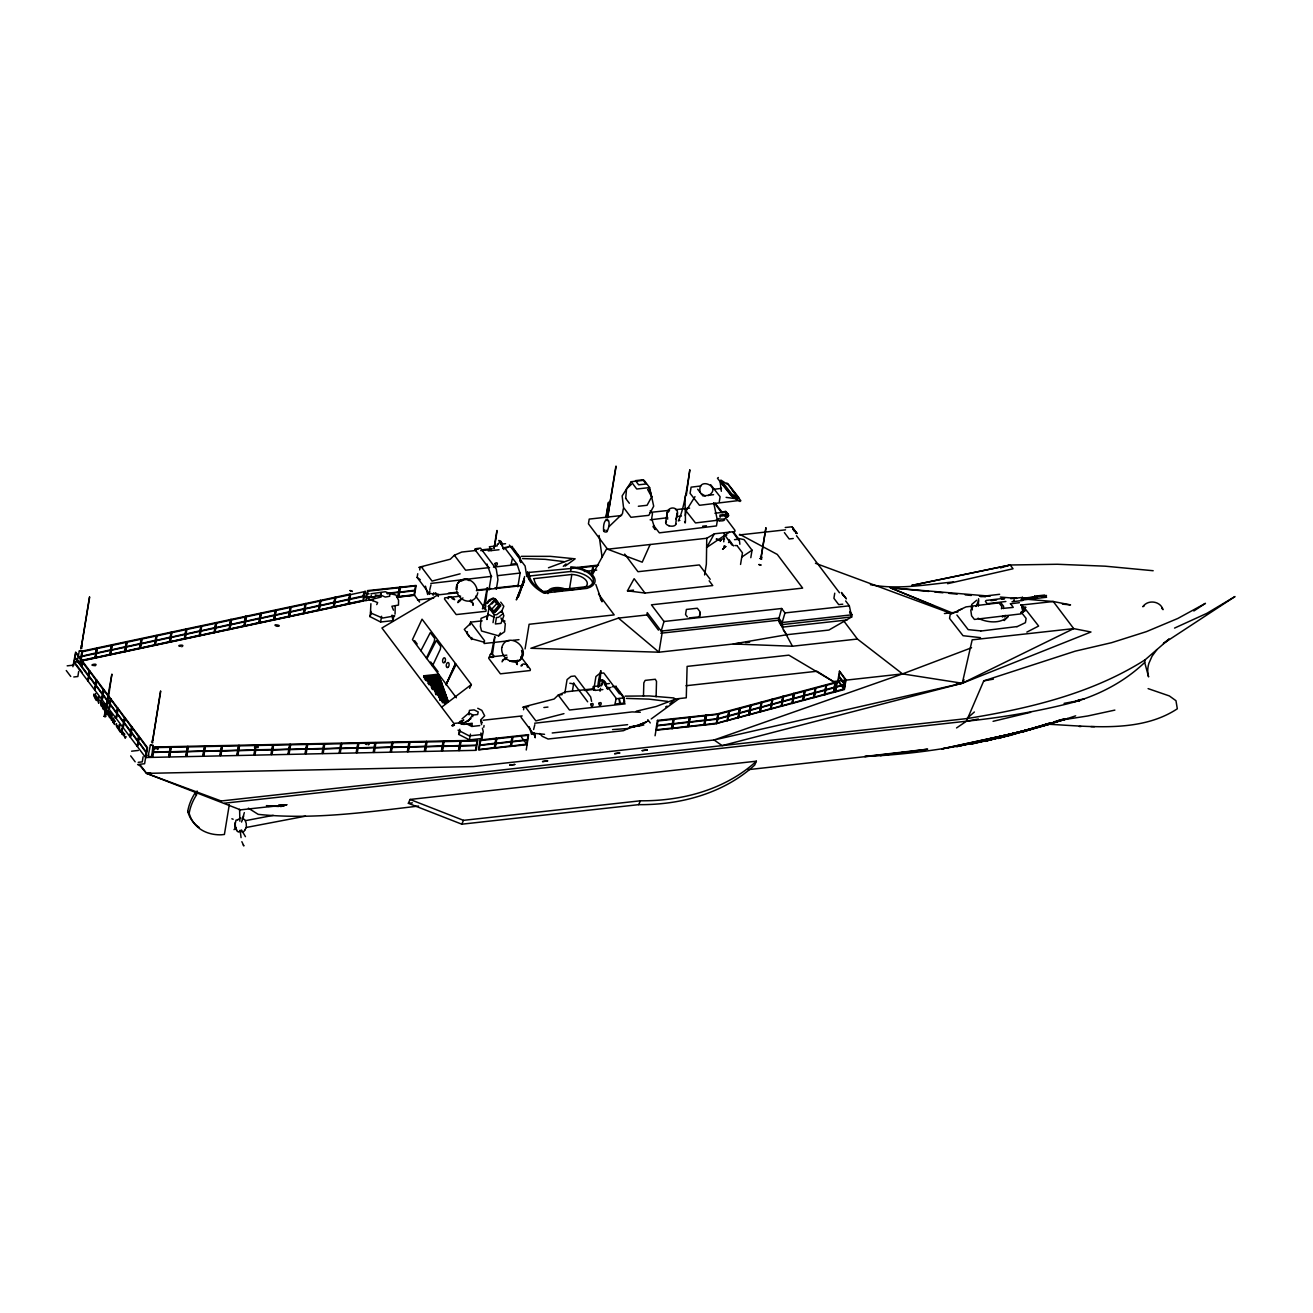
<?xml version="1.0" encoding="UTF-8"?>
<svg xmlns="http://www.w3.org/2000/svg" width="1313" height="1313" viewBox="0 0 1313 1313"><rect width="100%" height="100%" fill="white"/><g stroke="black" fill="none" stroke-linecap="round" stroke-linejoin="round"><path stroke-width="1.5" d="M529.27 726.746L531.535 734.361L534.063 732.785M734.903 531.535L714.387 533.8L706.755 538.264L706.361 564.147L704.605 574.946M350.046 590.686L352.294 591.31M368.559 598.433L363.389 596.315L363.422 594.395L363.996 593.23L369.084 593.87M371.185 597.152L371.218 595.232M380.983 592.524L380.934 595.183L385.3 597.054L389.698 596.266L389.748 593.607L385.398 591.736L370.955 593.755M395.049 614.107L395.18 606.737M363.996 593.23L363.389 596.315L370.758 596.988M643.468 696.251L643.83 682.842L645.159 680.38L655.318 679.264L656.516 681.431L656.106 696.76M978.366 606.179L978.595 598.728M104.219 716.422L111.9 674.111L105.614 716.537L104.219 716.422L105.614 716.537M235.076 825.138L235.273 822.398M425.478 586.172L427.693 594.543M244.333 812.616L241.592 822.069M1021.974 600.074L1046.592 597.267M239.869 821.183L239.606 809.3L239.639 810.81M725.268 512.759L725.449 511.66L725.925 512.825M725.744 512.251L725.236 511.43L726.138 512.612M726.762 513.35L727.533 515.763M726.778 513.367L727.451 514.515M726.959 514.122L726.746 513.137M727.254 514.483L727.894 516.304L728.617 515.254L727.484 514.105L727.484 517.338M727.648 515.779L727.944 514.614M625.71 498.267L626.547 488.781L631.422 484.333M527.662 571.615L527.514 572.911A44.084 22.781 9.3 0 0 541.957 592.065L543.877 593.131L587.009 588.372L590.226 587.124A21.172 10.931 9.3 0 0 593.328 576.013A21.172 10.931 9.3 0 0 575.258 567.249L570.778 566.855M529.254 572.402L529.172 573.125A42.41 21.911 9.3 0 0 543.073 591.556L588.946 586.402A19.482 10.061 9.3 0 0 591.786 576.194A19.482 10.061 9.3 0 0 575.16 568.119L529.254 572.402L528.565 576.85A42.41 21.911 9.3 0 0 528.663 578.738M452.148 725.597C454.495 723.644 451.344 727.189 452.378 725.236M80.733 662.129L82.079 651.445L81.209 650.591M151.783 756.288L153.014 745.21M607.164 531.388C613.434 517.059 602.355 514.975 603.635 530.764M235.158 824.121L236.012 820.182L237.932 819.722M1004.658 616.979L1004.872 615.502M89.448 597.038L81.455 646.472L89.678 597.07M160.498 691.18L152.653 740.63L160.744 691.229M606.163 517.617L608.559 502.157L605.818 517.568M615.879 466.279L607.886 515.73L616.125 466.328M765.856 527.908L761.294 556.088L765.988 527.941M534.752 735.411L534.998 734.459M72.888 666.725L75.645 652.118L147.532 747.639L145.924 757.486M74.299 661.818L74.989 657.682L81.242 666.544M78.682 671.435L77.861 676.523L73.791 676.983M80.618 659.06L81.915 651.166L201.168 625.759L199.757 635.804L201.152 625.792L350.062 594.067L348.651 604.128L350.062 594.067M80.996 660.702L81.669 656.549L95.718 653.546L94.848 657.501L80.782 660.521M82.768 662.179L82.03 666.676L88.66 675.506L89.054 671.041L82.424 662.212M87.741 680.741L89.694 670.845L88.053 680.708M88.348 680.544L89.038 676.392L95.307 685.255L94.634 689.407M96.801 647.998L95.389 658.043M95.406 658.026L96.817 647.982M94.799 690.096L96.752 680.2M95.094 690.064L96.719 680.2M95.619 693.559L94.848 698.221L96.407 700.272L95.586 696.448L96.834 697.548M101.675 698.762L102.365 694.61L96.079 685.747M101.84 699.435L103.793 689.538L102.151 699.419M102.447 699.238L103.12 695.086L109.406 703.949M111.72 644.831L110.308 654.875L111.703 644.814M103.005 703.374C101.478 704.211 102.578 711.892 104.712 709.004M103.76 703.801L103.694 709.02L104.482 705.327M105.385 706.525L104.63 711.17L106.172 713.222L106.14 706.952M107.075 714.436L107.748 710.349M107.83 714.863L108.487 710.776M108.864 708.757L110.817 698.861M109.192 708.757L110.801 698.893M109.471 708.56L110.144 704.408L116.43 713.271M109.373 711.81C106.205 715.224 112.311 722.577 111.605 714.206M110.111 712.237L110.062 717.472L110.85 713.78M111.769 714.994L111.359 720.115L112.081 718.047M113.886 717.801L113.131 722.445L114.674 724.497L113.854 720.673L114.723 721.822M115.921 718.129L117.891 708.232M116.217 718.08L117.825 708.216M116.545 717.932L117.218 713.796L123.504 722.659L122.815 726.795M119.155 724.776L118.383 729.437L120.386 732.08L121.124 731.308L122.142 734.394L122.306 728.338M119.237 729.289L119.893 725.219M122.979 727.484L124.932 717.587L123.291 727.451M129.872 736.15L130.545 732.014L124.275 723.151M130.036 736.839L131.989 726.959L130.348 736.806M130.643 736.642L131.333 732.506L137.602 741.369M137.094 746.194L139.047 736.314L137.389 746.161M137.734 746.063L138.423 741.911L146.088 752.628L145.415 756.78M143.101 756.78L142.28 761.868L138.21 762.328M77.237 661.67L73.659 662.064L145.628 757.519L144.611 763.739L137.619 764.511L140.376 766.07L146.547 773.373L240.542 809.858L286.759 804.754L280.687 806.609M152.111 756.862L153.719 747.015L477.637 740.269M152.768 756.633L153.44 752.48L169.426 751.939L168.737 756.091M169.164 756.518L170.772 746.654L169.246 756.715M169.804 756.272L170.493 752.119L186.561 751.791L185.79 755.746M186.2 756.157L187.825 746.293L186.298 756.354M186.856 755.927L187.529 751.775L203.515 751.233L202.842 755.385M229.299 804.656L224.408 834.461L221.076 834.822A47.711 35.943 -37 0 1 189.17 813.256A48.4 36.452 -37 0 1 196.458 794.989L197.114 790.968M203.351 756.009L204.959 746.145M203.909 755.566L204.582 751.413L220.568 750.888L219.878 755.024M220.403 755.648L222.012 745.784M220.945 755.205L221.634 751.069L237.62 750.527L236.931 754.68M237.341 755.09L238.966 745.226L237.44 755.287M237.998 754.86L238.687 750.708L254.656 750.166L253.983 754.319M254.492 754.942L256.101 745.078M255.05 754.499L255.723 750.347L271.709 749.821L271.036 753.957M290.518 606.754L289.106 616.798L290.534 606.737M271.545 754.581L273.153 744.734M272.103 754.154L272.776 750.002L288.762 749.46L288.072 753.613M288.499 754.023L290.107 744.176L288.581 754.236M289.139 753.793L289.828 749.641L305.798 749.116L305.125 753.252M320.29 600.418L318.878 610.463M318.895 610.43L320.306 600.386M305.535 753.678L307.16 743.815L305.634 753.875M306.192 753.432L306.865 749.296L322.85 748.755L322.177 752.907M322.686 753.514L324.295 743.667M323.244 753.088L323.917 748.935L339.903 748.394L339.214 752.546M363.685 596.25L362.995 600.402L348.946 603.422L349.816 599.45L363.882 596.447M365.162 591.063L363.553 600.927L80.503 661.227M339.739 753.17L341.347 743.306M340.28 752.726L340.97 748.574L356.955 748.049L356.266 752.185M367.525 594.182L368.017 591.178L383.265 589.488M370.89 603.717L370.463 612.859L382.543 618.062L394.77 615.879M356.676 752.612L358.301 742.748L356.775 752.809M357.333 752.365L358.006 748.229L373.992 747.688L373.319 751.84M397.806 596.512L398.479 592.36L387.204 593.821M398.348 597.087L399.809 587.026L398.348 597.087L414.514 595.298L416.123 585.45L367.476 590.604L366.015 600.665M373.828 752.464L375.436 742.6M374.386 752.021L375.058 747.868L391.044 747.327L390.371 751.479M438.788 594.313L429.17 593.41L417.14 577.441L417.747 573.732M419.717 569.94L420.209 566.97L450.293 559.207L454.38 555.268L461.716 552.051L475.93 550.492M390.88 752.103L392.489 742.239M391.422 751.66L392.111 747.507L408.097 746.982L407.407 751.134M429.269 594.362L429.843 590.948M430.976 584.876L429.778 589.701M407.834 751.545L409.443 741.681L407.916 751.742M408.474 751.315L409.164 747.163L425.133 746.621L424.46 750.773M439.363 676.425L424.608 678.05L423.656 676.786L423.82 675.801L438.558 674.16L443.072 686.962M424.87 751.184L426.495 741.336L424.969 751.397M425.527 750.954L426.2 746.802L442.186 746.276L441.513 750.412M428.842 684.615L441.742 683.187L441.037 681.152L428.12 682.579M442.235 702.685L447.766 702.061L447.963 700.83L443.088 686.978L431.911 688.193M442.021 751.036L443.63 741.172M442.579 750.593L443.252 746.457L459.238 745.915L458.549 750.068M467.444 631.734L467.116 633.802L469.283 636.674M470.087 624.955L470.546 622.149L482.166 620.868M471.449 639.546L471.794 637.494M459.058 750.675L460.682 740.827M459.616 750.248L460.305 746.096L476.274 745.554L475.601 749.707M487.205 587.732L483.939 605.277M487.418 587.764L485.383 605.884M488.961 590.029L491.21 576.292L488.206 567.2L474.764 549.376L476.586 548.555L480.509 548.128L496.265 569.038L497.922 579.542L496.314 589.34M497.414 544.025L497.118 545.896L489.355 546.75L491.275 550.607M493.031 622.641L494.295 614.927L489.01 607.919L486.893 619.523L487.747 615.633L481.05 618.374L480.427 626.465L481.51 630.995L498.645 635.853L504.569 631.717L505.292 623.724L500.893 617.98M508.082 546.914L502.633 547.981L503.897 549.54M477.079 740.713L476.34 745.21L460.256 745.538L461.093 741.238L477.177 740.909M477.735 740.466L476.11 750.33L145.628 757.519M494.689 636.838L491.177 654.432M494.886 636.871L492.441 654.58M483.758 727.32L484.054 725.564M502.075 661.867L502.698 660.029L507.163 657.173M517.864 586.796L520.079 573.289L517.059 564.18L504.849 547.981M525.069 648.917L529.106 624.282L614.205 614.894L598.498 594.05M523.559 709.759L524.035 706.771L554.119 699.025L558.222 695.086L565.558 691.869L593.968 688.734M526.25 750.002L528.597 734.64L480.082 739.99L478.474 749.854L527.12 744.684L521.458 737.167M534.818 724.694L533.62 729.503M528.647 576.112L570.564 571.483L571.171 567.758M569.268 590.243L571.844 574.47L574.257 574.684A13.951 7.205 9.3 0 1 586.156 580.461A13.951 7.205 9.3 0 1 584.121 587.781L578.409 588.897M564.869 693.083L567.068 679.576L570.958 676.425L574.897 675.982L590.653 696.891L591.589 701.355M572.501 690.54L573.765 682.826M591.999 573.535L593.295 565.657L592.147 573.732M593.673 690.293L595.921 676.556L599.828 673.405L603.75 672.962L619.506 693.871M623.281 508.755L622.46 513.76L609.002 526.628M600.714 670.795C594.953 693.576 599.91 692.115 600.796 670.746M600.041 691.229L600.533 688.275M601.256 683.843L600.944 685.714L593.197 686.568L593.016 687.651L595.101 690.425L602.864 689.571M601.666 685.681L602.634 679.806L598.695 680.232L603.094 680.955M603.668 681.152L606.245 683.367L605.145 683.728M665.593 522.623L667.168 512.973L669.023 511.381M675.752 524.33L676.901 513.252M662.392 631.307L658.978 652.2L530.862 648.277L618.439 618.095L647.014 614.944M685.32 515.566L686.075 510.97L694.987 496.642M655.072 735.772L655.942 730.455M656.484 729.979L657.173 725.826L672.42 724.152L671.583 728.091L656.336 729.782M699.55 616.618L700.272 612.121L697.334 608.231L686.387 609.445L685.55 614.533L687.323 616.88M719.311 501.73L720.115 496.724L710.727 484.776M713.681 502.797L717.39 520.276L716.471 525.922L659.372 532.848L653.497 525.381M720.164 517.256L720 515.041L728.255 514.122M723.939 536.147L723.775 541.793M728.141 516.239L727.993 514.269M734.492 539.643L738.562 539.249M739.859 544.255L739.367 540.119L733.622 532.077M740.548 564.442L742.452 552.839L737.529 546.306M750.806 557.68L752.037 550.196L744.028 539.594L738.546 538.478M727.517 720.821L729.125 710.957M815.389 687.618L813.994 697.663L815.406 687.635M834.74 593.197L833.919 598.301L838.695 604.636L842.749 604.193M834.986 682.383L833.607 692.427M834.658 687.766L833.755 691.721M835.445 682.908L834.494 687.224M835.15 691.344L836.053 687.388M835.889 686.847L836.627 682.35M835.61 691.885L837.218 682.021M140.442 765.282L146.547 773.373L473.451 766.562L714.091 739.974L722.166 745.62L962.281 683.252L972.178 639.841L1073.706 628.615L1090.972 631.996L962.281 683.252L902.54 673.897L857.405 639.037L792.445 646.226L733.36 643.977L786.897 634.704L828.88 630.059L851.743 616.929L849.33 605.818L845.654 600.927M846.015 679.674L844.407 689.522L716.488 723.529L718.096 713.665L837.005 681.841M956.537 727.944L966.434 721.231L983.749 680.873L1075.199 651.166L1111.586 642.681L1146.413 631.635L1177.827 618.456L1205.449 603.34L1193.845 610.988M1002.196 599.335L1001.688 598.285M1001.442 608.805L1001.819 606.491L998.996 602.88L973.196 605.95L970.799 610.233L971.587 615.813L974.41 619.441L1020.989 613.877L1023.024 611.907L1022.22 606.327M1004.281 599.089L1002.246 599.007M1003.247 608.592L1003.624 606.278L1000.801 602.667M1010.764 598.662L1022.532 597.448L1021.974 598.219M1003.28 608.362L1013.259 607.394L1010.468 603.553M1156.917 649.574L1152.043 656.221L1148.908 663.262A31.528 23.749 -37 0 0 1148.087 674.767L1148.596 676.901L1144.69 662.458L1145.117 659.815L1169.095 639.021L1163.416 643.485L1234.991 596.545L1206.877 613.335L1174.544 628.09M394.031 615.502L392.899 620.639L380.606 622.001L381.607 616.257M482.413 728.157L483.25 731.653L481.74 738.497L469.447 739.859L470.448 734.115M534.719 735.69L535.228 737.758L534.867 736.56M77.188 661.506L79.322 650.953L80.848 650.493M148.238 755.664L150.371 745.111L151.537 744.602M116.545 723.578C115.15 725.925 118.613 729.946 118.186 727.681M380.606 622.001L369.806 616.519L370.923 611.382M469.447 739.859L458.647 734.377L459.78 729.24M468.922 712.975L469.496 710.382L474.124 709.873L478.195 711.941L477.637 714.518L472.992 715.043L468.922 712.975L462.028 718.868M512.316 558.944L511.134 564.213L515.861 563.687M477.768 592.77C475.158 605.342 459.419 602.913 456.678 591.047M1021.448 599.483L1036.876 597.612M1022.564 611.234L1025.076 610.627M519.735 593.755L524.626 576.538M847.016 619.999L782.663 627.105L782.138 622.51L778.806 618.078L661.161 631.077L664.001 621.492L651.429 604.817L802.653 588.109L777.28 554.431L739.711 534.309M664.001 621.492L781.645 608.493L778.445 620.228L792.445 646.226M781.645 608.493L784.993 612.925L782.138 622.51L852.104 614.779L849.642 611.53M457.105 584.827L457.006 589.652M456.973 587.026L457.482 585.335M521.507 588.076L524.412 578.557L516.321 599.91L524.511 580.625L517.355 597.678L519.193 595.675M242.56 819.657L243.66 816.046M494.213 610.922L493.475 612.761L488.42 606.524L489.093 605.753L494.541 612.728L500.844 605.753L495.247 598.991L493.901 600.435L497.709 604.719M501.287 612.186L503.847 606.294L500.713 602.142M408.359 803.31L410.033 799.453L756.386 761.195L754.712 765.036A199.609 148.599 23.5 0 1 638.692 804.656L461.815 824.187L408.359 803.31L412.413 802.867M461.815 824.187L463.489 820.346L640.383 800.799A199.609 148.599 23.5 0 0 756.386 761.195M638.692 804.656L640.383 800.799M376.749 604.604L377.652 602.585L369.134 599.171L372.958 600.632M650.116 544.518L642.221 562.177L607.558 549.211L588.437 523.838L589.209 519.095L621.623 515.517M975.969 606.475L978.595 600.845M420.882 650.723L430.287 632.62L434.718 638.495L434.324 641.253L426.43 658.059M426.922 658.65L436.31 640.563L440.741 646.439L440.347 649.196L432.453 665.986M446.043 684.68L455.332 663.935L446.043 684.68L456.136 664.411L455.332 663.935M469.594 688.275L471.351 684.565L422.047 619.178L412.479 639.562L456.35 697.777M101.117 705.032L102.332 702.471M963.988 679.691L962.281 683.252L714.091 739.974L902.54 673.897L971.554 647.769M80.996 646.094L82.046 646.291M82.079 651.445L79.322 650.953M152.045 740.253L153.096 740.45M153.129 745.603L150.371 745.111M607.427 515.435L608.477 515.549M608.51 520.703L605.753 520.211M675.735 519.357C683.761 504.274 662.392 504.192 667.693 519.16M1034.628 596.168L1035.366 599.007L1034.628 596.168L1044.492 595.084M369.806 616.519L371.546 613.237M487.074 564.048L487.697 566.527M458.647 734.377L460.387 731.095M591.671 576.062L606.836 548.473M644.978 593.066L627.466 590.801L634.13 578.688L644.978 593.066L712.762 585.565L709.151 580.773M98.393 697.17L96.555 700.469L97.704 700.239L98.705 703.325L98.885 697.252M119.992 731.554L121.83 728.255M714.387 533.8L706.624 547.521L729.519 532.126M520.933 657.6L522.393 654.268L522 651.15M498.645 635.853L500.45 632.948M498.201 544.288L499.761 541.842L498.907 540.414L502.403 543.549M602.043 684.106L603.586 681.66M631.225 481.707L622.149 495.904L623.527 507.458L630.962 517.306L648.835 515.336L653.693 506.178L649.607 487.583L644.109 480.279L631.225 481.707L636.723 489.01L649.607 487.583M729.93 541.613L728.518 542.548M234.026 829.652L235.536 827.814M467.904 721.576L472.598 715.109L472.762 716.701M486.713 603.553L489.093 600.451M489.175 601.009L487.402 603.324L488.649 600.336L490.012 600.927L489.585 599.746L493.031 598.104M239.623 831.277L238.408 832.015L237.029 831.063L235.224 826.681M458.056 583.202C460.075 578.885 467.97 578.705 469.184 580.658M491.866 603.996L495.953 599.483L495.805 601.715M491.719 609.232L496.527 603.898L500.286 605.227L493.475 612.761L488.42 606.524L495.247 598.991L499.58 604.735L492.752 612.268L491.719 609.232L492.9 610.036M495.313 611.579L498.924 607.591M708.331 495.592C723.086 487.074 696.776 475.552 700.157 492.129M245.006 829.997L243.545 831.802L239.409 831.441M1022.63 611.316L1020.907 613.269L1024.14 611.349L1023.434 606.376M470.3 623.708L464.293 629.403L471.285 638.692L484.284 642.27M1144.69 662.458C1122.845 683.334 1094.747 697.334 1065.467 704.31A558.977 288.729 9.3 0 1 966.434 721.214L224.539 803.195M718.326 477.505L717.472 478.26L731.407 495.986L739.99 501.468L740.844 500.713L726.91 483.003M219.484 801.16L966.86 718.588L974.377 711.991M563.293 566.297L566.018 563.934M678.312 520.916C683.909 509.739 687.454 485.433 689.834 469.775L686.305 495.346C683.4 491.39 686.88 530.747 684.598 521.54M669.86 703.752L675.309 699.041M154.36 749.132L155.394 748.689M448.242 598.728C446.436 592.59 460.174 602.798 452.099 598.597M502.551 660.915L503.519 660.111M724.645 519.735L724.021 520.358A4.907 2.528 9.3 0 1 719.639 520.719M631.159 726.483L629.698 727.566M441.628 707.182L471.351 684.565M651.215 718.933L679.002 698.647M565.197 566.084L575.16 558.829L550.377 556.351L521.343 556.335M462.586 722.971L464.425 723.923L461.897 724.333L461.799 722.396L459.944 721.444L458.959 722.839L461.897 724.333L470.957 718.588M1144.378 605.67L1142.835 606.737C1147.808 599.286 1160.479 600.96 1163.023 609.659L1161.71 608.165M741.763 557.089L752.037 550.196M433.077 595.249L433.766 592.754M534.703 735.411L533.291 734.312M461.897 724.333L466.673 721.444M1145.117 659.815C1091.661 693.773 1028.686 708.593 966.86 718.588M976.741 600.205L971.784 604.407L971.308 607.492L972.424 609.905M1004.166 615.633L1002.229 616.831L1005.824 615.42M1004.215 620.557L1008.171 616.421C1000.637 624.135 987.048 622.674 978.07 618.21M628.911 728.091L623.494 730.685L548.095 739.022L542.236 736.314L539.692 733.475M462.98 597.924L458.516 600.78L457.876 602.618L460.715 600.271M612.547 729.585L628.55 728.485L644.683 722.741L637.232 726.27L646.423 721.838L639.07 725.203L630.174 727.057L638.939 725.991L648.08 720.903M463.473 720.394L458.959 722.839L463.719 719.951M665.675 706.886L667.119 706.099M240.771 817.999L237.686 819.722M571.467 559.223L548.473 567.774M493.885 598.186L489.634 600.681M461.355 581.052L463.128 580.215M518.011 660.242C511.906 662.458 503.946 659.914 516.616 661.571C522 660.833 524.248 652.019 521.491 650.427M957.62 610.791L966.04 606.885L972.08 606.163M961.92 609.002L950.202 614.435L949.562 618.423L963.036 635.705L980.499 637.642M1016.968 626.711L1025.42 622.674L1026.11 618.423L1021.104 612.006M1026.832 632.111L1038.632 626.055L1025.158 608.772M673.536 699.895L656.106 706.492L636.263 711.219M151.52 741.763L152.423 742.945L152.932 741.911M721.707 539.216L724.152 538.478M490.422 657.468C487.025 650.772 498.431 656.402 491.817 657.534M522.18 665.543C519.16 667.693 522.574 662.556 524.806 664.247C527.153 663.377 528.532 668.58 527.252 666.807M1075.659 715.848C1007.514 738.677 936.563 753.383 864.676 756.501L927.684 749.181L880.317 755.517L904.296 752.3L748.246 769.648M1046.116 724.349L1010.288 735.395L971.128 744.077L1051.352 723.676L984.848 741.369L1067.961 718.539L997.929 738.464L1050.203 722.987M1050.646 722.79L1021.826 732.162L1063.973 719.163M499.022 605.605L500.286 605.227M870.404 584.662C897.698 589.964 926.207 584.58 953.451 581.938M1000.424 567.922L1010.206 565L1057.31 564.262L1105.152 566.182L1153.175 570.728M113.263 718.95L112.672 719.048M1054.076 721.838L1063.76 718.966M724.07 539.052L724.546 539.003M836.841 682.53L826.648 685.255L825.696 689.571L844.686 684.5M843.947 688.997L824.958 694.068L825.861 690.113L844.62 684.844M460.108 573.83L432.043 581.068L421.637 567.282M563.95 713.648L535.868 720.886L525.479 707.1M371.202 597.415L380.639 595.101L381.115 597.038L371.661 599.368M1114.868 710.103L1087.821 715.962L1058.524 720.492M993.071 721.329L1030.623 712.319M1072.114 702.34L1080.008 700.436L1075.971 701.109M643.846 724.973L638.939 725.991M640.334 712.237L632.095 711.909L534.654 723.233M947.576 583.694L1013.045 568.759L1010.206 565L911.78 585.401L1010.206 565M364.669 591.589L350.62 594.608L349.685 598.909L363.734 595.905M81.242 660.816L363.356 600.747L373.155 599.664M679.018 520.605L679.904 520.424M1023.352 607.985L1025.978 607.345L1024.567 607.263M607.164 516.813L607.213 517.946L608.526 517.158M80.733 647.555L80.766 648.688L82.095 647.9M483.791 605.08L482.413 608.805L483.988 608.329M504.898 659.52L506.605 659.175M255.51 746.949L254.476 747.392L256.15 745.489L272.595 745.16L271.775 749.46L255.69 749.805C253.59 739.334 261.615 750.265 256.511 746.999M245.564 820.641L273.252 815.357M246.171 827.485L305.502 816.177M244.645 830.095L246.384 827.485L246.22 823.284L244.842 819.821L242.281 818.13M966.434 721.231L978.382 719.032M1064.072 703.358L1080.008 700.436M983.749 680.873L993.367 679.166M737.184 545.617L734.935 545.535M1078.006 700.042L1084.062 699.025M630.174 727.057L637.084 725.941L630.092 726.926M700.912 485.974L691.098 487.156L690.08 493.343L699.468 505.292L738.497 500.565M713.796 489.306L721.543 488.37M713.55 494.673L702.964 495.953L697.663 489.224M650.148 519.833L667.726 517.699M677.508 516.501L681.414 516.042M714.912 513.252L722.281 512.365L715.125 503.256M717.39 520.276L695.48 522.935L686.075 510.97M702.619 526.234L706.443 525.774M980.548 596.562L999.636 594.297M986.063 600.451L1004.708 598.236M990.954 600.648L996.551 599.975M1021.547 598.416L1046.477 595.446M1023.073 598.564L1034.463 597.202M1021.76 599.22L1037.089 597.382M1042.276 597.07L1046.379 596.479M1005.873 601.485L987.228 603.701L985.357 601.321M1011.978 601.764L1022.827 600.468L1022.482 597.267M1010.436 603.783L1019.397 602.7M1020.743 604.932L1022.17 604.768M1025.108 610.726L1023.385 610.578M980.745 631.044L1016.984 626.58M430.812 583.432L491.719 576.341M497.808 575.636L520.129 573.042M689.604 508.131L675.506 509.674M720.903 512.004L725.974 511.446L728.009 514.154M727.484 514.105L727.304 515.205M720.345 516.173L728.617 515.254M500.877 541.235L499.793 541.596L500.844 541.481M725.121 516.715L728.436 516.354M502.354 543.795L500.351 542.63L501.402 542.515L502.108 546.175M500.713 544.255L505.554 543.713M474.764 549.376L478.703 548.949M482.019 549.819L492.162 548.686M508.394 546.897L512.464 546.454M480.706 550.639L490.832 549.507M502.977 548.178L507.015 547.718M488.239 550.886L499.022 549.753M418.765 567.446L422.77 567.019M785.24 527.531L791.969 526.792L796.876 533.209M792.412 527.284L796.548 533.242M607.558 549.211L706.755 538.264M739.285 534.965L785.535 529.845M489.519 567.577L465.639 570.219L454.38 555.268M493.491 567.134L517.371 564.492M793.233 538.511L789.179 538.97L784.403 532.618M577.129 567.446L598.564 565.066M384.184 589.389L399.431 587.715L398.545 592.015L387.105 593.279M577.671 568.02L592.918 566.33L592.032 570.63L584.4 571.483M597.596 565.821L593.722 566.248L592.836 570.548L596.709 570.121M533.899 578.656L571.844 574.47M396.707 597.054L414.366 595.101L419.586 602.027M448.373 593.181L456.858 592.245M476.832 590.029L490.799 588.487M494.804 588.043L518.75 585.401M458.089 592.672L437.803 594.904L381.935 627.991L453.904 723.463L459.632 722.839M476.34 590.653L523.017 585.5M417.518 599.975L433.618 598.186M460.617 596.118L444.73 597.875L444.533 599.089L456.218 614.582L486.007 611.284M544.435 592.639L550.574 591.966M554.562 591.523L562.506 590.653M566.477 590.21L574.438 589.324M627.466 590.801L633.539 590.128M494.295 614.927L496.741 614.665L501.861 610.726L503.076 613.466M67.176 665.839L73.905 665.1M66.257 670.533L70.738 676.458M509.28 640.744L484.087 643.518L484.546 640.728L470.546 622.149M513.153 640.317L518.98 639.661M784.993 612.925L849.33 605.818M660.8 633.227L778.445 620.228L781.793 624.66L851.743 616.929M506.802 655.154L488.912 657.124L488.715 658.338L500.401 673.832L530.189 670.533L530.386 669.335L521.048 656.943M101.38 706.394L100.609 700.19M944.408 613.532L957.834 612.055M1020.775 605.096L1053.272 601.518L1070.538 604.899L1062.43 604.128M423.656 676.786L438.394 675.161M741.5 643.075L658.978 652.2L618.439 618.095M745.587 642.631L749.657 642.172M424.444 679.1L439.182 677.475M425.461 680.446L440.2 678.821M427.135 681.266L440.036 679.839M427.972 683.466L440.889 682.038M430.533 685.304L441.595 684.073M431.403 686.436L442.465 685.222M431.271 687.208L442.333 685.977M431.928 688.767L442.99 687.552M432.486 689.506L443.548 688.291M434.209 689.965L443.433 688.948M434.866 690.819L444.073 689.801M434.751 691.508L443.958 690.49M435.424 692.394L444.631 691.377M435.309 693.1L444.516 692.082M435.982 694.003L445.205 692.985M435.867 694.659L445.091 693.641M438.361 695.316L445.731 694.495M438.263 695.923L445.632 695.102M438.854 696.711L446.223 695.89M438.755 697.301L446.125 696.481M439.33 698.04L446.699 697.236M602.749 680.232L604.686 681.299M441.07 698.401L446.601 697.794M439.773 699.337L447.159 698.516M439.707 699.78L447.077 698.959M440.134 700.354L447.52 699.534M604.193 682.448L605.244 682.333L605.95 685.977L604.341 683.843M441.89 700.715L447.421 700.108M124.702 736.281L125.178 738.283L126.13 736.741M442.432 701.437L447.963 700.83M609.396 683.531L604.538 684.057L606.639 686.83M612.235 686.715L616.306 686.256M608.887 687.52L606.475 687.799L607.738 689.358M584.548 690.441L594.658 689.325M606.819 687.979L610.857 687.536M562.194 694.643L558.222 695.086L569.481 710.021L625.185 703.866M686.01 685.731L816.949 671.255L833.328 681.545L902.54 673.897M522.607 707.264L528.597 706.607M131.595 751.184L138.325 750.445M543.894 707.51L547.948 707.067M130.676 755.878L135.157 761.803M483.151 720.23L522.18 715.93M674.094 699.14L686.272 697.794L687.109 666.397L788.867 655.154L833.328 681.545M479.754 725.58L471.777 726.466L466.525 723.791M482.183 734.476L469.315 735.904L458.04 730.159M150.601 772.914L146.547 773.373L221.126 800.979M956.176 683.925L962.281 683.252L1073.706 628.615L1053.272 601.518L1028.834 599.45M552.215 732.982L627.614 724.661M418.617 806.051C365.539 812.304 311.739 819.936 258.201 814.355L248.403 808.184M649.656 512.464L669.532 510.314M630.027 727.041L635.032 726.631L629.912 727.008M625.185 696.136L649.295 695.939L674.045 697.974M278.651 805.082L286.759 804.754M276.518 626.17C270.609 623.412 283.854 625.644 277.519 626.35M180.308 646.406C174.826 645.405 186.315 643.977 181.752 646.767M491.259 654.186L492.342 654.317M156.017 747.212C158.003 746.67 159.054 751.102 156.887 748.853M366.885 744.52C361.42 743.535 372.892 742.091 368.346 744.881M1047.035 724.185C1089.462 726.187 1140.094 733.409 1177.318 708.79L1175.972 700.699L1169.358 695.939L1148.104 688.619M522.541 558.599L545.158 559.322L564.048 561.636M626.383 698.401L648.983 699.123L667.89 701.437M267.918 806.379L283.789 806.198M1079.22 726.499L1081.026 726.516M1090.922 726.614L1094.5 726.663M231.859 818.787L233.156 819.23M363.389 596.315L374.894 597.087M266.408 805.64L278.635 806.461M990.117 596.184L890.312 587.781L932.919 605.474M1000.309 597.054L1016.607 598.416M570.564 571.483L574.552 571.844A19.482 10.061 9.3 0 1 592.787 584.466M544.55 734.312L533.012 733.228L520.982 717.243M928.783 591.424L890.312 587.781L951.744 612.728M934.856 592.015L942.964 592.77M949.036 593.361L957.128 594.116M965.236 594.887L971.308 595.462M979.416 596.233L985.489 596.808M94.076 665.543C87.2 665.117 99.591 662.556 95.012 665.855M980.762 630.896L968.173 629.633L956.914 615.042M629.337 503.256L625.562 498.251M705.245 495.953L700.912 493.491M726.122 497.381L737.479 498.907L730.865 494.673L720 480.837L721.329 491.292M569.842 683.252L574.224 683.958L587.666 701.782M389.748 593.607L395.919 595.002L398.561 600.238L398.479 605.08L391.898 606.245L393.473 610.184M375.206 594.92L379.703 595.971M721.379 512.447L723.003 512.858M718.244 518.553L719.869 518.963A6.598 3.414 9.3 0 0 725.794 518.307L727.025 516.83A6.368 3.283 9.3 0 0 726.549 515.057M717.341 519.981L719.622 520.851M463.489 820.346L410.033 799.453M350.128 590.456L352.376 591.506M815.455 563.277L951.154 613.483M726.663 535.392L725.761 534.965M501.402 619.654L504.98 621.098M718.408 520.555L717.308 520.112A4.727 2.445 9.3 0 1 716.422 519.554M487.796 614.074L493.934 617.192M477.751 708.281L481.822 710.349L484.661 715.815L480.607 719.967L482.331 722.757M469.414 724.185L471.991 725.498L472.204 723.25L463.719 724.431L461.109 720.755M484.661 608.559L485.219 609.298L485.744 605.884M470.005 601.288L471.433 602.191M544.616 592.623L543.894 592.163A36.912 19.055 9.3 0 1 534.112 579.181L534.079 578.639M727.451 484.3L720.853 480.082L731.718 493.918L738.333 498.152L732.277 490.455M118.022 727.648L117.136 725.334M638.348 506.26L647.063 505.292L651.658 496.888L649.459 489.667M417.14 577.441L420.275 579.706M849.593 612.843L852.104 614.779M804.82 690.704L802.982 700.387M438.394 596.496L435.539 592.721M275.845 610.085L274.023 619.785M260.926 613.269L259.121 622.953M156.641 635.476L154.819 645.159M141.722 638.643L139.917 648.343M470.546 599.943L473.156 603.406L473.057 605.342L472.467 603.209M245.449 836.66L241.477 829.964M515.073 660.833L517.24 664.591L516.649 662.458M727.96 483.857L738.842 497.693M515.041 660.702L517.388 663.705L516.797 661.571M1022.154 599.499L1022.794 600.32M1021.137 599.614L1021.777 600.435M1013.505 600.451L1014.013 601.108L1014.243 599.729M841.469 592.458L846.393 598.876L841.584 592.984M796.482 535.704L839.499 592.77M844.111 621.394L857.405 639.037M716.028 505.21L720.788 511.528M726.746 519.423L735.067 530.468M779.331 622.674L782.663 627.105M783.27 629.895L786.897 634.704M710.185 579.312L699.353 564.935L637.97 571.713L624.676 554.07M650.263 510.609L652.495 513.58L651.675 518.586L655.187 529.582L652.955 526.611M700.026 612.695L699.353 616.815L689.095 617.947M661.161 631.077L647.243 612.629L646.899 614.779L658.47 630.125M689.899 717.029L688.143 726.696M647.818 719.672L650.263 722.938M512.513 547.357L513.728 548.965M513.892 549.179L516.304 552.379M516.469 552.625L520.211 557.533L520.834 562.555M512.628 548.407L518.602 556.335M509.362 545.108L525.118 566.018L526.776 576.522M616.355 687.175L617.57 688.783M617.717 688.98L620.146 692.197M620.31 692.443L624.036 697.351M618.85 691.393L623.642 697.728M500.811 543.664L502.895 546.421M602.7 680.479L605.523 684.188M607.968 687.438L616.519 698.762M604.636 683.466L606.721 686.239M498.366 603.947L500.122 606.261M477.046 589.307C473.599 576.177 456.547 575.357 456.054 589.422M475.7 596.135L486.204 610.085M512.579 736.626L510.806 746.276M414.711 640.728L417.173 643.994M430.697 661.949L438.082 671.731M423.82 675.801L445.288 704.277M439.592 697.909L442.021 701.142M196.458 794.989L195.03 793.101A48.4 36.452 -37 0 0 187.743 811.368A47.711 35.943 -37 0 0 199.034 827.321M187.743 811.368L189.17 813.256M74.283 661.982L82.21 672.502M96.062 695.857L96.932 697.006M114.329 720.098L115.199 721.247M97.868 699.895L98.656 700.929L98.229 698.434M112.852 722.084L112.065 718.621M81.636 667.07L88.25 675.9M732.818 532.077L738.448 539.971M728.961 539.545L733.524 545.929M723.873 533.718L731.932 545.01M236.652 830.111L236.143 829.274M243.282 844.948L243.873 845.933L241.855 841.682M236.045 828.897L235.421 827.42M647.604 489.47L651.724 496.938L649.065 487.812M600.271 598.186L602.011 601.781L595.839 584.466M93.814 694.085C93.026 696.497 95.783 699.189 94.749 694.462M235.684 827.961L236.373 829.603M843.274 595.56L842.421 594.428L844.193 595.987M123.324 733.425C122.109 735.132 125.211 738.152 124.078 733.36M123.143 732.982L122.848 731.948M797.089 533.472L795.317 531.929L796.285 533.57M380.688 592.721L381.147 594.658M480.739 721.132L481.576 724.645M124.719 734.771L124.587 733.852M241.067 837.645L240.115 830.243M480.903 732.966L481.74 738.497M392.045 615.108L392.899 620.639M235.454 827.141L235.257 824.121M235.208 825.647L235.404 826.96M1022.006 606.54L1022.712 611.513M599.089 535.425L602.076 557.139M794.775 530.862L792.921 528.762L793.971 530.944M112.836 718.9L113.246 722.052M624.249 699.025L624.676 702.373M519.653 558.123L520.079 561.521M468.971 713.271L469.118 714.846M235.158 823.891L235.109 825.91M101.396 700.666L101.511 704.983M79.617 661.03A1.789 0.919 9.3 0 1 80.388 662.54A1.789 0.919 9.3 0 1 77.565 662.244A1.789 0.919 9.3 0 1 78.255 660.882M675.719 523.624A5.088 2.626 9.3 0 1 675.456 524.97A5.203 2.692 9.3 0 1 668.875 525.758M669.023 525.742A5.088 2.626 9.3 0 1 666.036 521.967M665.822 521.901A5.203 2.692 9.3 0 1 666.462 521.359M151.405 755.549A1.789 0.919 9.3 0 1 151.126 756.83A1.789 0.919 9.3 0 1 148.615 756.386A1.789 0.919 9.3 0 1 148.911 755.106M547.882 593.64A12.293 6.352 9.3 0 1 553.643 587.863A12.293 6.352 9.3 0 1 567.15 589.816M549.852 592.311A10.225 5.285 9.3 0 1 563.622 589.586M606.048 530.271A1.789 0.919 9.3 0 1 606.819 531.798A1.789 0.919 9.3 0 1 603.996 531.486A1.789 0.919 9.3 0 1 604.686 530.124M501.763 647.604C500.237 660.012 519.16 668.974 523.247 654.629C524.773 642.221 505.85 633.26 501.763 647.604M496.068 537.641C489.995 572.698 500.007 510.248 496.068 537.641M75.777 652.824L75.038 657.321L81.636 666.151L82.03 661.686L75.777 652.824M82.456 651.708L81.734 656.205L95.586 653.004L96.522 648.688L82.456 651.708M89.826 671.534L89.087 676.031L95.701 684.861L96.095 680.397L89.826 671.534M96.571 653.382L95.882 657.534L109.734 654.334L110.62 650.378L96.571 653.382M97.359 648.524L96.62 653.037L110.473 649.837L111.408 645.52L97.359 648.524M96.883 680.889L96.144 685.402L102.759 694.216L103.153 689.752L96.883 680.889M103.924 690.228L103.185 694.725L109.8 703.555L110.194 699.09L103.924 690.228M111.474 650.214L110.801 654.35L124.653 651.15L125.539 647.194L111.474 650.214M112.278 645.356L111.539 649.853L125.392 646.653L126.327 642.336L112.278 645.356M110.948 699.55L110.21 704.063L116.824 712.877L117.218 708.413L110.948 699.55M126.622 641.647L125.211 651.708L126.622 641.63M126.376 647.03L125.703 651.182L139.555 647.982L140.425 644.027L126.376 647.03M127.164 642.188L126.442 646.685L140.294 643.485L141.23 639.168L127.164 642.188M118.022 708.938L117.284 713.435L123.898 722.265L124.292 717.801L118.022 708.938M125.063 718.293L124.325 722.79L130.955 731.62L131.349 727.156L125.063 718.293M141.295 643.862L140.606 648.015L154.474 644.798L155.344 640.842L141.295 643.862M142.083 639.004L141.344 643.501L155.213 640.301L156.149 636.001L142.083 639.004M132.121 727.648L131.382 732.145L137.996 740.975L138.39 736.511L132.121 727.648M139.211 737.053L138.472 741.566L146.482 752.234L146.875 747.77L139.211 737.053M156.198 640.695L155.508 644.831L169.361 641.63L170.247 637.675L156.198 640.695M156.986 635.837L156.247 640.334L170.099 637.133L171.035 632.817L156.986 635.837M171.347 632.127L169.935 642.172L171.33 632.111M171.1 637.511L170.427 641.663L184.28 638.463L185.166 634.491L171.1 637.511M171.905 632.653L171.166 637.15L185.018 633.949L185.954 629.649L171.905 632.653M154.228 747.622L153.506 752.136L169.475 751.594L170.313 747.294L154.228 747.622M186.265 628.96L184.854 639.004L186.249 628.943M186.019 634.327L185.346 638.479L199.199 635.279L200.085 631.323L186.019 634.327M186.823 629.485L186.085 633.982L199.937 630.782L200.873 626.465L186.823 629.485M171.281 747.278L170.542 751.775L186.528 751.233L187.365 746.933L171.281 747.278M200.905 631.159L200.233 635.311L214.085 632.111L214.955 628.156L200.905 631.159M201.693 626.317L200.955 630.814L214.823 627.614L215.759 623.298L201.693 626.317M188.333 746.916L187.595 751.413L203.581 750.888L204.401 746.588L188.333 746.916M216.054 622.608L214.643 632.653L216.054 622.592M215.824 627.991L215.135 632.144L228.987 628.943L229.873 624.972L215.824 627.991M216.612 623.133L215.874 627.63L229.726 624.43L230.661 620.13L216.612 623.133M205.386 746.555L204.647 751.069L220.617 750.527L221.454 746.227L205.386 746.555M230.907 619.441L229.496 629.501L230.957 619.408M230.661 624.824L229.988 628.976L243.841 625.776L244.71 621.82L230.661 624.824M231.465 619.982L230.727 624.479L244.579 621.279L245.515 616.962L231.465 619.982M222.422 746.211L221.684 750.708L237.669 750.166L238.506 745.866L222.422 746.211M245.826 616.273L244.399 626.317L245.81 616.257M245.58 621.656L244.907 625.809L258.759 622.592L259.629 618.636L245.58 621.656M246.368 616.798L245.629 621.295L259.498 618.095L260.434 613.795L246.368 616.798M239.475 745.85L238.736 750.347L254.722 749.821L255.559 745.521L239.475 745.85M260.499 618.472L259.826 622.625L273.678 619.424L274.548 615.469L260.499 618.472M261.287 613.614L260.565 618.128L274.417 614.927L275.353 610.611L261.287 613.614M275.385 615.305L274.712 619.457L288.565 616.257L289.451 612.285L275.385 615.305M276.19 610.447L275.451 614.944L289.303 611.743L290.239 607.443L276.19 610.447M290.271 612.137L289.599 616.289L303.451 613.089L304.337 609.117L290.271 612.137M291.076 607.279L290.337 611.776L304.189 608.576L305.125 604.275L291.076 607.279M273.564 745.144L272.825 749.641L288.811 749.116L289.648 744.816L273.564 745.144M305.404 603.586L303.992 613.631L305.42 603.553M305.158 608.953L304.485 613.105L318.337 609.905L319.223 605.95L305.158 608.953M305.962 604.111L305.223 608.608L319.075 605.408L320.011 601.091L305.962 604.111M290.616 744.783L289.878 749.296L305.863 748.755L306.7 744.455L290.616 744.783M320.044 605.802L319.371 609.938L333.223 606.737L334.109 602.782L320.044 605.802M320.848 600.944L320.109 605.441L333.962 602.24L334.897 597.924L320.848 600.944M307.669 744.438L306.93 748.935L322.916 748.394L323.737 744.094L307.669 744.438M335.16 597.267L333.748 607.312L335.192 597.218M334.913 602.651L334.241 606.803L348.093 603.603L348.979 599.631L334.913 602.651M335.718 597.792L334.979 602.29L348.831 599.089L349.767 594.789L335.718 597.792M324.705 744.077L323.983 748.574L339.952 748.049L340.789 743.749L324.705 744.077M341.757 743.732L341.019 748.229L357.005 747.688L357.842 743.388L341.757 743.732M358.81 743.371L358.072 747.868L374.057 747.343L374.878 743.043L358.81 743.371M399.562 592.458L398.873 596.611L413.972 594.723L414.81 590.768L399.562 592.458M400.35 587.6L399.612 592.114L414.711 590.226L415.597 585.926L400.35 587.6M375.863 743.01L375.124 747.524L391.093 746.982L391.931 742.682L375.863 743.01M392.899 742.666L392.16 747.163L408.146 746.621L408.983 742.321L392.899 742.666M409.951 742.305L409.213 746.802L425.199 746.276L426.036 741.976L409.951 742.305M427.004 741.943L426.265 746.457L442.251 745.915L443.072 741.615L427.004 741.943M444.04 741.599L443.318 746.096L459.287 745.554L460.124 741.254L444.04 741.599M496.429 617.553L495.378 623.97L500.992 623.363L503.864 615.666L502.961 613.647L498.563 617.307L496.429 617.553M479.836 745.423L479.147 749.575L494.246 747.688L495.083 743.732L479.836 745.423M480.624 740.565L479.885 745.078L494.985 743.191L495.871 738.891L480.624 740.565M496.248 738.201L494.788 748.262L496.248 738.201M496.002 743.634L495.313 747.786L510.412 745.899L511.249 741.96L496.002 743.634M496.79 738.776L496.051 743.289L511.151 741.402L512.037 737.102L496.79 738.776M512.168 741.845L511.496 745.997L526.595 744.11L527.416 740.171L512.168 741.845M512.956 737.003L512.218 741.5L527.334 739.613L528.22 735.313L512.956 737.003M657.419 720.394L655.811 730.258L716.75 723.742L718.359 713.878L657.419 720.394M657.961 720.985L657.222 725.482L672.322 723.594L673.208 719.294L657.961 720.985M673.585 718.621L672.125 728.666L673.585 718.621M673.323 724.054L672.65 728.19L687.749 726.319L688.57 722.363L673.323 724.054M674.127 719.196L673.388 723.693L688.488 721.805L689.374 717.505L674.127 719.196M689.506 722.265L688.816 726.401L703.916 724.53L704.753 720.574L689.506 722.265M690.293 717.407L689.555 721.904L704.654 720.016L705.541 715.716L690.293 717.407M705.918 715.043L704.457 725.104L705.918 715.043M705.557 720.492L704.884 724.628L716.324 723.151L717.144 719.212L705.557 720.492M706.345 715.634L705.623 720.131L717.062 718.654L717.948 714.354L706.345 715.634M717.768 719.048L717.079 723.2L727.057 720.295L727.96 716.324L717.768 719.048M718.556 714.19L717.817 718.703L727.796 715.782L728.748 711.465L718.556 714.19M728.633 716.159L727.96 720.295L737.922 717.39L738.825 713.435L728.633 716.159M729.437 711.301L728.699 715.798L738.661 712.893L739.629 708.577L729.437 711.301M739.777 707.871L738.382 717.916L739.777 707.871M739.449 713.271L738.759 717.407L748.738 714.502L749.641 710.546L739.449 713.271M740.237 708.413L739.498 712.91L749.477 710.005L750.429 705.688L740.237 708.413M750.593 704.983L749.198 715.027L750.593 704.983M750.248 710.366L749.575 714.518L759.538 711.613L760.44 707.641L750.248 710.366M751.052 705.524L750.314 710.021L760.276 707.116L761.245 702.8L751.052 705.524M761.392 702.094L759.997 712.138L761.392 702.094M761.064 707.477L760.375 711.63L770.354 708.725L771.256 704.753L761.064 707.477M761.852 702.636L761.113 707.133L771.092 704.228L772.044 699.911L761.852 702.636M772.208 699.205L770.813 709.25L772.208 699.205M771.863 704.589L771.191 708.741L781.153 705.836L782.056 701.864L771.863 704.589M772.651 699.747L771.929 704.244L781.892 701.323L782.843 697.022L772.651 699.747M782.991 696.3L781.596 706.345L783.008 696.317M782.646 701.684L781.974 705.836L791.936 702.931L792.839 698.959L782.646 701.684M783.451 696.842L782.712 701.339L792.675 698.418L793.643 694.101L783.451 696.842M793.791 693.412L792.396 703.456L793.791 693.412M793.462 698.795L792.773 702.947L802.752 700.042L803.654 696.071L793.462 698.795M794.25 693.937L793.512 698.45L803.49 695.529L804.442 691.212L794.25 693.937M804.262 695.906L803.589 700.059L813.551 697.154L814.454 693.182L804.262 695.906M805.066 691.048L804.327 695.562L814.29 692.64L815.258 688.324L805.066 691.048M815.045 693.001L814.372 697.154L824.351 694.249L825.237 690.277L815.045 693.001M815.849 688.143L815.11 692.657L825.089 689.735L826.041 685.419L815.849 688.143M826.189 684.73L824.81 694.774L826.189 684.73M839.45 671.189L837.842 681.053L844.144 689.276L845.753 679.412L839.45 671.189M839.105 676.671L838.433 680.823L844.046 688.619L844.374 684.5L839.105 676.671M839.893 671.813L839.171 676.326L844.784 684.106L845.178 679.642L839.893 671.813M616.142 698.762L614.96 704.031L619.703 703.505L619.063 698.45L616.142 698.762M494.935 563.523C495.92 569.809 499.843 560.109 494.935 563.523M590.719 704.228C591.703 710.497 595.626 700.814 590.719 704.228M598.777 703.341C599.762 709.611 603.685 699.927 598.777 703.341M453.067 725.629L454.38 725.17L453.067 725.629M509.739 765.151L514.778 764.461L509.739 765.151M542.564 761.573L547.603 760.884L542.564 761.573M614.632 753.678L619.687 752.989L614.632 753.678M642.188 750.642L647.227 749.953L642.188 750.642M760.539 556.86L761.803 557.188L760.539 556.86M760.129 558.55L761.655 558.928L760.129 558.55M758.93 564.541L760.884 565.033L758.93 564.541M725.58 546.585L722.577 549.294L725.744 546.602L723.857 546.159L725.58 546.585M720.886 540.349L720.033 541.071L720.985 540.299L716.176 539.085L720.886 540.349M1033.397 728.6L956.849 746.588L1033.397 728.6M1014.21 733.294L942.094 748.87L1014.21 733.294M642.976 479.803L635.476 480.64L638.627 484.809L646.127 483.988L642.976 479.803M623.494 697.942L619.408 698.385L620.048 703.489L624.135 703.029L623.494 697.942M444.746 662.195A2.56 1.379 -79.9 0 0 444.746 657.911A2.56 1.379 -79.9 0 0 442.596 660.899A2.56 1.379 -79.9 0 0 444.746 662.195M448.406 666.906A2.56 1.379 -79.9 0 0 448.406 662.622A2.56 1.379 -79.9 0 0 446.256 665.609A2.56 1.379 -79.9 0 0 448.406 666.906"/></g></svg>
